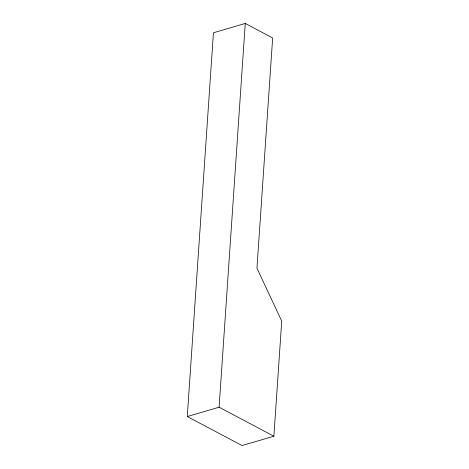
<?xml version="1.0" encoding="UTF-8"?>
<svg xmlns="http://www.w3.org/2000/svg" width="469" height="469" viewBox="0 0 469 469"><rect width="100%" height="100%" fill="white"/><g stroke="black" fill="none" stroke-linecap="round" stroke-linejoin="round"><path stroke-width="0.7" d="M187.272 416.542L213.43 32.777L245.258 23.45L272.653 37.954L256.953 268.209L281.728 321.095L273.884 436.223L242.057 445.55L187.272 416.542L219.099 407.215L273.884 436.223M219.099 407.215L245.258 23.45"/></g></svg>
